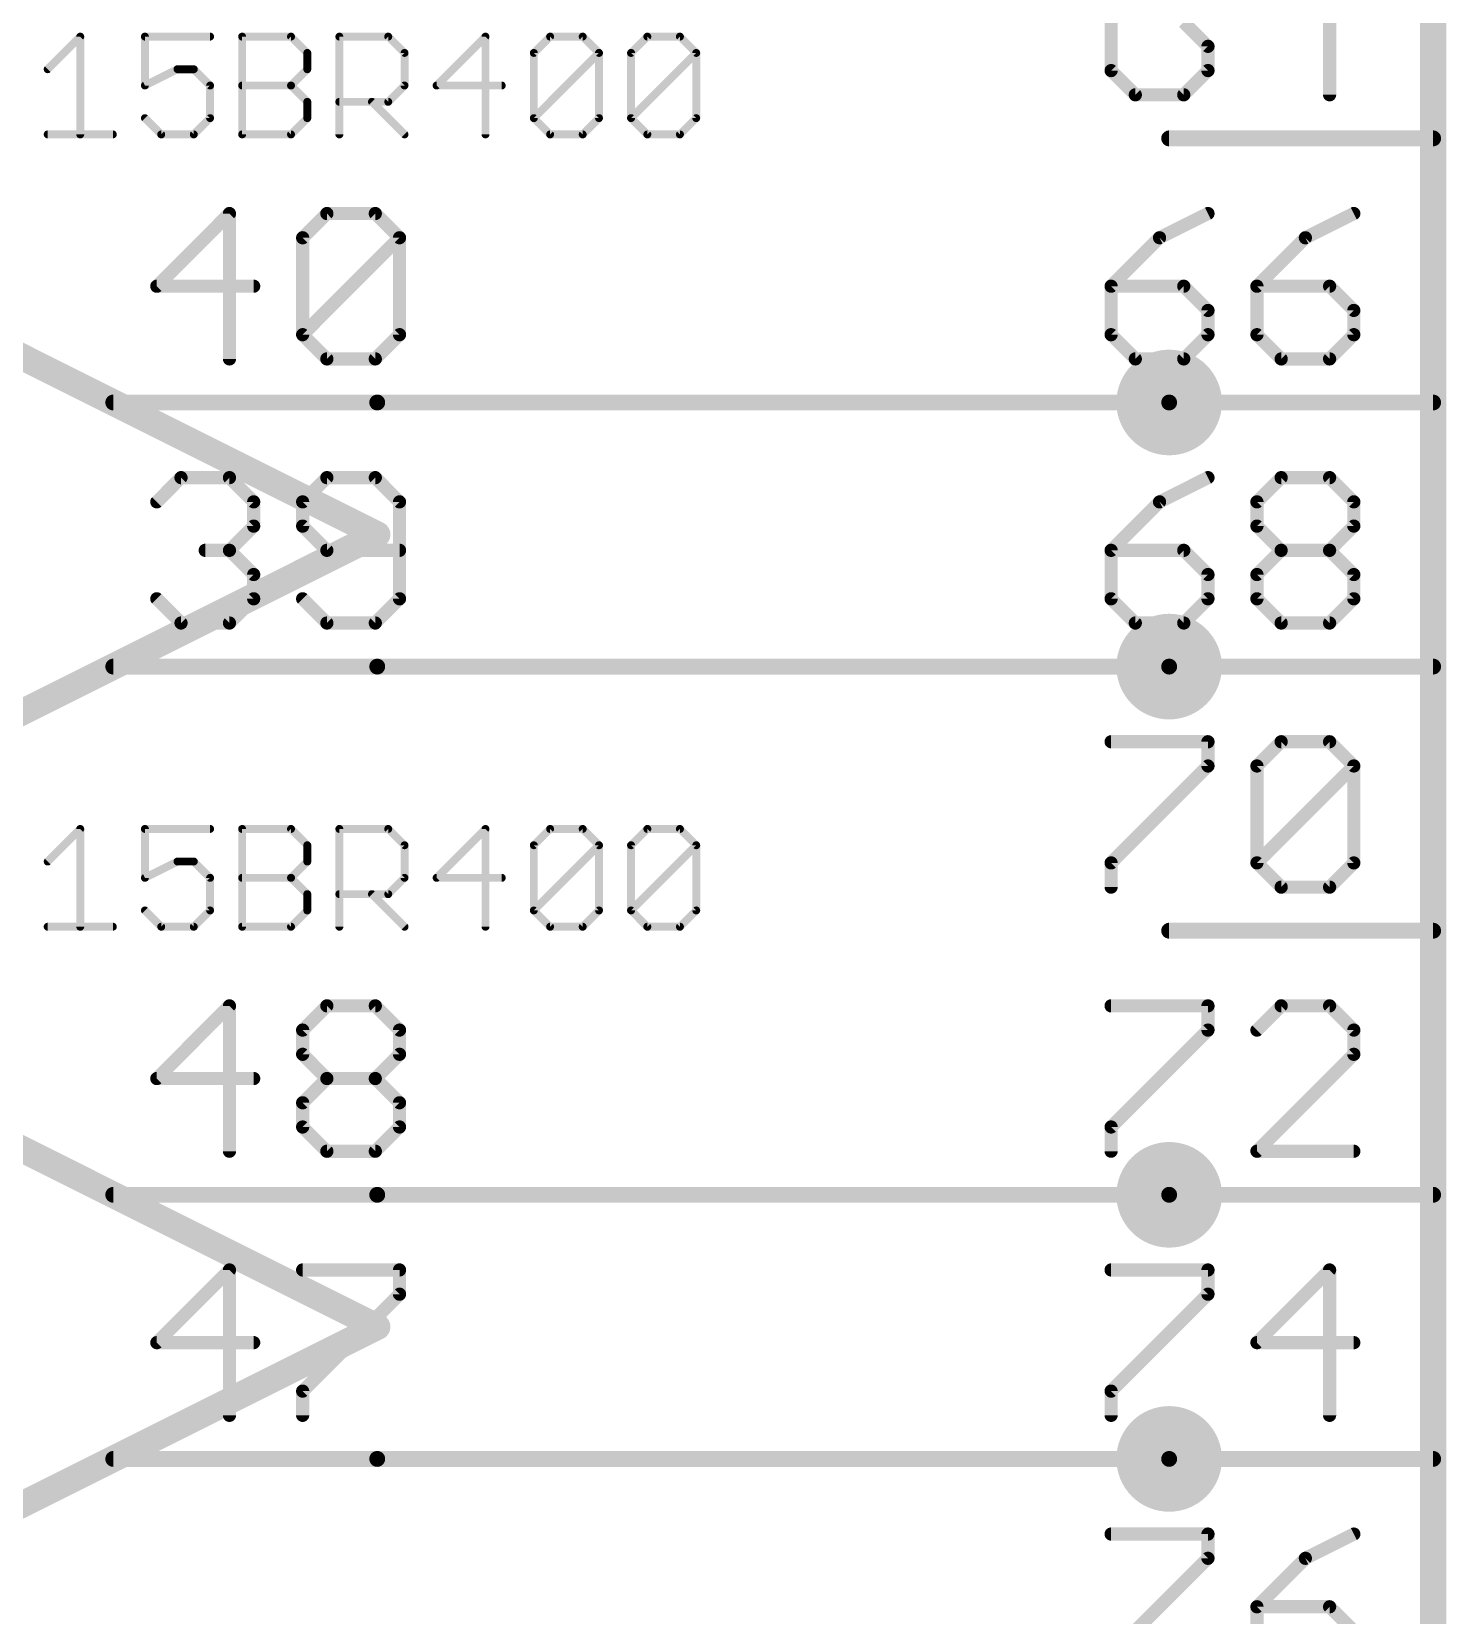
# Model space of a CAD drawing. Extents: x -72 to 265, y -97 to 216.
# Drawn here: x -38.89 to -25.27, y 56.92 to 72.15 of the extents above; entities that cross this region are included whole.
import ezdxf

# ---------------------------------------------------------------- set-up
doc = ezdxf.new("R2010")
doc.units = 0
for name, color, linetype in [('91', 94, 'CONTINUOUS'), ('94', 14, 'CONTINUOUS'), ('95', 251, 'CONTINUOUS'), ('96', 251, 'CONTINUOUS')]:
    doc.layers.add(name, color=color, linetype=linetype)

msp = doc.modelspace()

# ---------------------------------------------------------------- linework, layer by layer
at = {"layer": '91'}
for points, const_width in [([(-27.94, 68.326, 1), (-27.94, 68.834, 1), (-27.94, 68.326)], 0.508), ([(-35.56, 68.6181, 1), (-35.56, 68.5419)], 0.0762), ([(-27.94, 68.5419, 1), (-27.94, 68.6181)], 0.0762), ([(-27.94, 65.786, 1), (-27.94, 66.294, 1), (-27.94, 65.786)], 0.508), ([(-35.56, 66.0781, 1), (-35.56, 66.0019)], 0.0762), ([(-27.94, 66.0019, 1), (-27.94, 66.0781)], 0.0762), ([(-27.94, 60.706, 1), (-27.94, 61.214, 1), (-27.94, 60.706)], 0.508), ([(-35.56, 60.9981, 1), (-35.56, 60.9219)], 0.0762), ([(-27.94, 60.9219, 1), (-27.94, 60.9981)], 0.0762), ([(-27.94, 58.166, 1), (-27.94, 58.674, 1), (-27.94, 58.166)], 0.508), ([(-35.56, 58.4581, 1), (-35.56, 58.3819)], 0.0762), ([(-27.94, 58.3819, 1), (-27.94, 58.4581)], 0.0762)]:
    msp.add_lwpolyline(points, format="xyb", dxfattribs=dict(at, const_width=const_width))
at = {"layer": '91', "const_width": 0.1524}
for points in [[(-27.94, 68.58), (-35.56, 68.58)], [(-27.94, 66.04), (-35.56, 66.04)], [(-27.94, 60.96), (-35.56, 60.96)], [(-27.94, 58.42), (-35.56, 58.42)]]:
    msp.add_lwpolyline(points, dxfattribs=at)
at = {"layer": '94'}
for points, const_width in [([(-25.4, 101.6), (-25.4, 22.86)], 0.254), ([(-35.56, 67.31), (-43.18, 71.12)], 0.254), ([(-27.94, 71.12), (-25.4, 71.12)], 0.1524), ([(-35.56, 68.58), (-38.1, 68.58)], 0.1524), ([(-27.94, 68.58), (-25.4, 68.58)], 0.1524), ([(-43.18, 63.5), (-35.56, 67.31)], 0.254), ([(-35.56, 66.04), (-38.1, 66.04)], 0.1524), ([(-27.94, 66.04), (-25.4, 66.04)], 0.1524), ([(-35.56, 59.69), (-43.18, 63.5)], 0.254), ([(-27.94, 63.5), (-25.4, 63.5)], 0.1524), ([(-35.56, 60.96), (-38.1, 60.96)], 0.1524), ([(-27.94, 60.96), (-25.4, 60.96)], 0.1524), ([(-43.18, 55.88), (-35.56, 59.69)], 0.254), ([(-35.56, 58.42), (-38.1, 58.42)], 0.1524), ([(-27.94, 58.42), (-25.4, 58.42)], 0.1524)]:
    msp.add_lwpolyline(points, dxfattribs=dict(at, const_width=const_width))
for points, const_width in [([(-27.94, 71.1581, 1), (-27.94, 71.0819)], 0.0762), ([(-25.4, 71.0819, 1), (-25.4, 71.1581)], 0.0762), ([(-38.1, 68.6181, 1), (-38.1, 68.5419)], 0.0762), ([(-35.56, 68.5419, 1), (-35.56, 68.6181)], 0.0762), ([(-27.94, 68.6181, 1), (-27.94, 68.5419)], 0.0762), ([(-25.4, 68.5419, 1), (-25.4, 68.6181)], 0.0762), ([(-35.5316, 67.2532, 1), (-35.5884, 67.3668)], 0.127), ([(-35.5884, 67.2532, 1), (-35.5316, 67.3668)], 0.127), ([(-38.1, 66.0781, 1), (-38.1, 66.0019)], 0.0762), ([(-35.56, 66.0019, 1), (-35.56, 66.0781)], 0.0762), ([(-27.94, 66.0781, 1), (-27.94, 66.0019)], 0.0762), ([(-25.4, 66.0019, 1), (-25.4, 66.0781)], 0.0762), ([(-27.94, 63.5381, 1), (-27.94, 63.4619)], 0.0762), ([(-25.4, 63.4619, 1), (-25.4, 63.5381)], 0.0762), ([(-38.1, 60.9981, 1), (-38.1, 60.9219)], 0.0762), ([(-35.56, 60.9219, 1), (-35.56, 60.9981)], 0.0762), ([(-27.94, 60.9981, 1), (-27.94, 60.9219)], 0.0762), ([(-25.4, 60.9219, 1), (-25.4, 60.9981)], 0.0762), ([(-35.5316, 59.6332, 1), (-35.5884, 59.7468)], 0.127), ([(-35.5884, 59.6332, 1), (-35.5316, 59.7468)], 0.127), ([(-38.1, 58.4581, 1), (-38.1, 58.3819)], 0.0762), ([(-35.56, 58.3819, 1), (-35.56, 58.4581)], 0.0762), ([(-27.94, 58.4581, 1), (-27.94, 58.3819)], 0.0762), ([(-25.4, 58.3819, 1), (-25.4, 58.4581)], 0.0762)]:
    msp.add_lwpolyline(points, format="xyb", dxfattribs=dict(at, const_width=const_width))
at = {"layer": '95', "const_width": 0.127}
for points in [[(-26.3963, 71.5391), (-26.3963, 72.9373)], [(-28.4987, 72.2382), (-28.4987, 71.7721)], [(-27.5665, 72.0052), (-27.7996, 72.2382)], [(-27.5665, 71.7721), (-27.5665, 72.0052)], [(-28.4987, 71.7721), (-28.2656, 71.5391)], [(-27.7996, 71.5391), (-27.5665, 71.7721)], [(-28.2656, 71.5391), (-27.7996, 71.5391)], [(-36.9818, 70.3973), (-37.6809, 69.6982)], [(-36.9818, 68.9991), (-36.9818, 70.3973)], [(-36.2776, 70.1643), (-36.0446, 70.3973)], [(-36.0446, 70.3973), (-35.5785, 70.3973)], [(-35.5785, 70.3973), (-35.3455, 70.1643)], [(-27.5665, 70.3973), (-28.0326, 70.1643)], [(-26.1633, 70.3973), (-26.6293, 70.1643)], [(-36.2776, 69.2321), (-36.2776, 70.1643)], [(-36.2776, 69.2321), (-35.3455, 70.1643)], [(-35.3455, 70.1643), (-35.3455, 69.2321)], [(-28.0326, 70.1643), (-28.4987, 69.6982)], [(-26.6293, 70.1643), (-27.0954, 69.6982)], [(-37.6809, 69.6982), (-36.7488, 69.6982)], [(-28.4987, 69.6982), (-28.4987, 69.2321)], [(-27.7996, 69.6982), (-28.4987, 69.6982)], [(-27.5665, 69.4652), (-27.7996, 69.6982)], [(-27.0954, 69.6982), (-27.0954, 69.2321)], [(-26.3963, 69.6982), (-27.0954, 69.6982)], [(-26.1633, 69.4652), (-26.3963, 69.6982)], [(-27.5665, 69.2321), (-27.5665, 69.4652)], [(-26.1633, 69.2321), (-26.1633, 69.4652)], [(-36.0446, 68.9991), (-36.2776, 69.2321)], [(-35.3455, 69.2321), (-35.5785, 68.9991)], [(-28.4987, 69.2321), (-28.2656, 68.9991)], [(-27.7996, 68.9991), (-27.5665, 69.2321)], [(-27.0954, 69.2321), (-26.8623, 68.9991)], [(-26.3963, 68.9991), (-26.1633, 69.2321)], [(-35.5785, 68.9991), (-36.0446, 68.9991)], [(-28.2656, 68.9991), (-27.7996, 68.9991)], [(-26.8623, 68.9991), (-26.3963, 68.9991)], [(-37.6809, 67.6243), (-37.4479, 67.8573)], [(-37.4479, 67.8573), (-36.9818, 67.8573)], [(-36.9818, 67.8573), (-36.7488, 67.6243)], [(-36.0446, 67.8573), (-36.2776, 67.6243)], [(-35.5785, 67.8573), (-36.0446, 67.8573)], [(-35.3455, 67.6243), (-35.5785, 67.8573)], [(-27.5665, 67.8573), (-28.0326, 67.6243)], [(-27.0954, 67.6243), (-26.8623, 67.8573)], [(-26.8623, 67.8573), (-26.3963, 67.8573)], [(-26.3963, 67.8573), (-26.1633, 67.6243)], [(-36.7488, 67.6243), (-36.7488, 67.3912)], [(-36.2776, 67.6243), (-36.2776, 67.3912)], [(-35.3455, 66.6921), (-35.3455, 67.6243)], [(-28.0326, 67.6243), (-28.4987, 67.1582)], [(-27.0954, 67.3912), (-27.0954, 67.6243)], [(-26.1633, 67.6243), (-26.1633, 67.3912)], [(-36.7488, 67.3912), (-36.9818, 67.1582)], [(-36.2776, 67.3912), (-36.0446, 67.1582)], [(-26.8623, 67.1582), (-27.0954, 67.3912)], [(-26.1633, 67.3912), (-26.3963, 67.1582)], [(-36.9818, 67.1582), (-37.2148, 67.1582)], [(-36.9818, 67.1582), (-36.7488, 66.9252)], [(-36.0446, 67.1582), (-35.3455, 67.1582)], [(-28.4987, 67.1582), (-28.4987, 66.6921)], [(-27.7996, 67.1582), (-28.4987, 67.1582)], [(-27.5665, 66.9252), (-27.7996, 67.1582)], [(-27.0954, 66.9252), (-26.8623, 67.1582)], [(-26.8623, 67.1582), (-26.3963, 67.1582)], [(-26.3963, 67.1582), (-26.1633, 66.9252)], [(-36.7488, 66.9252), (-36.7488, 66.6921)], [(-27.5665, 66.6921), (-27.5665, 66.9252)], [(-27.0954, 66.6921), (-27.0954, 66.9252)], [(-26.1633, 66.9252), (-26.1633, 66.6921)], [(-37.4479, 66.4591), (-37.6809, 66.6921)], [(-36.7488, 66.6921), (-36.9818, 66.4591)], [(-36.2776, 66.6921), (-36.0446, 66.4591)], [(-35.5785, 66.4591), (-35.3455, 66.6921)], [(-28.4987, 66.6921), (-28.2656, 66.4591)], [(-27.7996, 66.4591), (-27.5665, 66.6921)], [(-26.8623, 66.4591), (-27.0954, 66.6921)], [(-26.1633, 66.6921), (-26.3963, 66.4591)], [(-36.9818, 66.4591), (-37.4479, 66.4591)], [(-36.0446, 66.4591), (-35.5785, 66.4591)], [(-28.2656, 66.4591), (-27.7996, 66.4591)], [(-26.3963, 66.4591), (-26.8623, 66.4591)], [(-28.4987, 65.3173), (-27.5665, 65.3173)], [(-27.5665, 65.3173), (-27.5665, 65.0843)], [(-27.0954, 65.0843), (-26.8623, 65.3173)], [(-26.8623, 65.3173), (-26.3963, 65.3173)], [(-26.3963, 65.3173), (-26.1633, 65.0843)], [(-27.5665, 65.0843), (-28.4987, 64.1521)], [(-27.0954, 64.1521), (-27.0954, 65.0843)], [(-27.0954, 64.1521), (-26.1633, 65.0843)], [(-26.1633, 65.0843), (-26.1633, 64.1521)], [(-28.4987, 64.1521), (-28.4987, 63.9191)], [(-26.8623, 63.9191), (-27.0954, 64.1521)], [(-26.1633, 64.1521), (-26.3963, 63.9191)], [(-26.3963, 63.9191), (-26.8623, 63.9191)], [(-36.9818, 62.7773), (-37.6809, 62.0782)], [(-36.9818, 61.3791), (-36.9818, 62.7773)], [(-36.2776, 62.5443), (-36.0446, 62.7773)], [(-36.0446, 62.7773), (-35.5785, 62.7773)], [(-35.5785, 62.7773), (-35.3455, 62.5443)], [(-28.4987, 62.7773), (-27.5665, 62.7773)], [(-27.5665, 62.7773), (-27.5665, 62.5443)], [(-26.8623, 62.7773), (-27.0954, 62.5443)], [(-26.3963, 62.7773), (-26.8623, 62.7773)], [(-26.1633, 62.5443), (-26.3963, 62.7773)], [(-36.2776, 62.3112), (-36.2776, 62.5443)], [(-35.3455, 62.5443), (-35.3455, 62.3112)], [(-27.5665, 62.5443), (-28.4987, 61.6121)], [(-26.1633, 62.3112), (-26.1633, 62.5443)], [(-36.0446, 62.0782), (-36.2776, 62.3112)], [(-35.3455, 62.3112), (-35.5785, 62.0782)], [(-27.0954, 61.3791), (-26.1633, 62.3112)], [(-37.6809, 62.0782), (-36.7488, 62.0782)], [(-36.2776, 61.8452), (-36.0446, 62.0782)], [(-36.0446, 62.0782), (-35.5785, 62.0782)], [(-35.5785, 62.0782), (-35.3455, 61.8452)], [(-36.2776, 61.6121), (-36.2776, 61.8452)], [(-35.3455, 61.8452), (-35.3455, 61.6121)], [(-36.0446, 61.3791), (-36.2776, 61.6121)], [(-35.3455, 61.6121), (-35.5785, 61.3791)], [(-28.4987, 61.6121), (-28.4987, 61.3791)], [(-35.5785, 61.3791), (-36.0446, 61.3791)], [(-26.1633, 61.3791), (-27.0954, 61.3791)], [(-36.9818, 60.2373), (-37.6809, 59.5382)], [(-36.9818, 58.8391), (-36.9818, 60.2373)], [(-36.2776, 60.2373), (-35.3455, 60.2373)], [(-35.3455, 60.2373), (-35.3455, 60.0043)], [(-28.4987, 60.2373), (-27.5665, 60.2373)], [(-27.5665, 60.2373), (-27.5665, 60.0043)], [(-26.3963, 60.2373), (-27.0954, 59.5382)], [(-26.3963, 58.8391), (-26.3963, 60.2373)], [(-35.3455, 60.0043), (-36.2776, 59.0721)], [(-27.5665, 60.0043), (-28.4987, 59.0721)], [(-37.6809, 59.5382), (-36.7488, 59.5382)], [(-27.0954, 59.5382), (-26.1633, 59.5382)], [(-36.2776, 59.0721), (-36.2776, 58.8391)], [(-28.4987, 59.0721), (-28.4987, 58.8391)], [(-28.4987, 57.6973), (-27.5665, 57.6973)], [(-27.5665, 57.6973), (-27.5665, 57.4643)], [(-26.1633, 57.6973), (-26.6293, 57.4643)], [(-27.5665, 57.4643), (-28.4987, 56.5321)], [(-26.6293, 57.4643), (-27.0954, 56.9982)], [(-27.0954, 56.9982), (-27.0954, 56.5321)], [(-26.3963, 56.9982), (-27.0954, 56.9982)], [(-26.1633, 56.7652), (-26.3963, 56.9982)]]:
    msp.add_lwpolyline(points, dxfattribs=at)
at = {"layer": '95', "const_width": 0.0635}
for points in [[(-27.5348, 72.0052, 1), (-27.5983, 72.0052)], [(-27.589, 71.9827, 1), (-27.5441, 72.0276)], [(-28.4762, 71.7946, 1), (-28.5211, 71.7497)], [(-28.5304, 71.7721, 1), (-28.4669, 71.7721)], [(-27.5983, 71.7721, 1), (-27.5348, 71.7721)], [(-27.5441, 71.7497, 1), (-27.589, 71.7946)], [(-28.2656, 71.5709, 1), (-28.2656, 71.5074)], [(-28.2881, 71.5166, 1), (-28.2432, 71.5616)], [(-27.822, 71.5616, 1), (-27.7771, 71.5166)], [(-27.7996, 71.5074, 1), (-27.7996, 71.5709)], [(-26.428, 71.5391, 1), (-26.3645, 71.5391)], [(-36.9501, 70.3973, 1), (-37.0136, 70.3973)], [(-36.9594, 70.3748, 1), (-37.0043, 70.4197)], [(-36.0446, 70.429, 1), (-36.0446, 70.3655)], [(-36.0221, 70.3748, 1), (-36.067, 70.4197)], [(-35.5561, 70.4197, 1), (-35.601, 70.3748)], [(-35.5785, 70.3655, 1), (-35.5785, 70.429)], [(-27.5523, 70.3689, 1), (-27.5807, 70.4257)], [(-26.1491, 70.3689, 1), (-26.1774, 70.4257)], [(-36.2459, 70.1643, 1), (-36.3094, 70.1643)], [(-36.3001, 70.1867, 1), (-36.2552, 70.1418)], [(-35.3137, 70.1643, 1), (-35.3772, 70.1643)], [(-35.323, 70.1418, 1), (-35.3679, 70.1867)], [(-35.3679, 70.1418, 1), (-35.323, 70.1867)], [(-28.0468, 70.1927, 1), (-28.0184, 70.1359)], [(-28.0101, 70.1418, 1), (-28.055, 70.1867)], [(-26.6435, 70.1927, 1), (-26.6151, 70.1359)], [(-26.6069, 70.1418, 1), (-26.6518, 70.1867)], [(-37.6809, 69.7299, 1), (-37.6809, 69.6664)], [(-36.7488, 69.6664, 1), (-36.7488, 69.7299)], [(-28.4987, 69.7299, 1), (-28.4987, 69.6664)], [(-28.4669, 69.6982, 1), (-28.5304, 69.6982)], [(-27.7771, 69.7206, 1), (-27.822, 69.6757)], [(-27.7996, 69.6664, 1), (-27.7996, 69.7299)], [(-27.0954, 69.7299, 1), (-27.0954, 69.6664)], [(-27.0636, 69.6982, 1), (-27.1271, 69.6982)], [(-26.3738, 69.7206, 1), (-26.4187, 69.6757)], [(-26.3963, 69.6664, 1), (-26.3963, 69.7299)], [(-37.7034, 69.7206, 1), (-37.6584, 69.6757)], [(-28.5211, 69.7206, 1), (-28.4762, 69.6757)], [(-27.1178, 69.7206, 1), (-27.0729, 69.6757)], [(-27.5348, 69.4652, 1), (-27.5983, 69.4652)], [(-27.589, 69.4427, 1), (-27.5441, 69.4876)], [(-26.1315, 69.4652, 1), (-26.195, 69.4652)], [(-26.1857, 69.4427, 1), (-26.1408, 69.4876)], [(-36.2552, 69.2546, 1), (-36.3001, 69.2097)], [(-36.3001, 69.2546, 1), (-36.2552, 69.2097)], [(-36.3094, 69.2321, 1), (-36.2459, 69.2321)], [(-35.3772, 69.2321, 1), (-35.3137, 69.2321)], [(-35.323, 69.2097, 1), (-35.3679, 69.2546)], [(-28.4762, 69.2546, 1), (-28.5211, 69.2097)], [(-28.5304, 69.2321, 1), (-28.4669, 69.2321)], [(-27.5983, 69.2321, 1), (-27.5348, 69.2321)], [(-27.5441, 69.2097, 1), (-27.589, 69.2546)], [(-27.0729, 69.2546, 1), (-27.1178, 69.2097)], [(-27.1271, 69.2321, 1), (-27.0636, 69.2321)], [(-26.195, 69.2321, 1), (-26.1315, 69.2321)], [(-26.1408, 69.2097, 1), (-26.1857, 69.2546)], [(-37.0136, 68.9991, 1), (-36.9501, 68.9991)], [(-36.0446, 69.0309, 1), (-36.0446, 68.9673)], [(-36.067, 68.9766, 1), (-36.0221, 69.0216)], [(-35.601, 69.0216, 1), (-35.5561, 68.9766)], [(-35.5785, 68.9673, 1), (-35.5785, 69.0309)], [(-28.2656, 69.0309, 1), (-28.2656, 68.9673)], [(-28.2881, 68.9766, 1), (-28.2432, 69.0216)], [(-27.822, 69.0216, 1), (-27.7771, 68.9766)], [(-27.7996, 68.9673, 1), (-27.7996, 69.0309)], [(-26.8623, 69.0309, 1), (-26.8623, 68.9673)], [(-26.8848, 68.9766, 1), (-26.8399, 69.0216)], [(-26.4187, 69.0216, 1), (-26.3738, 68.9766)], [(-26.3963, 68.9673, 1), (-26.3963, 69.0309)], [(-37.4479, 67.889, 1), (-37.4479, 67.8255)], [(-37.4254, 67.8348, 1), (-37.4703, 67.8797)], [(-36.9594, 67.8797, 1), (-37.0043, 67.8348)], [(-36.9818, 67.8255, 1), (-36.9818, 67.889)], [(-36.0446, 67.889, 1), (-36.0446, 67.8255)], [(-36.0221, 67.8348, 1), (-36.067, 67.8797)], [(-35.5561, 67.8797, 1), (-35.601, 67.8348)], [(-35.5785, 67.8255, 1), (-35.5785, 67.889)], [(-27.5523, 67.8289, 1), (-27.5807, 67.8857)], [(-26.8623, 67.889, 1), (-26.8623, 67.8255)], [(-26.8399, 67.8348, 1), (-26.8848, 67.8797)], [(-26.3738, 67.8797, 1), (-26.4187, 67.8348)], [(-26.3963, 67.8255, 1), (-26.3963, 67.889)], [(-37.7034, 67.6467, 1), (-37.6584, 67.6018)], [(-36.717, 67.6243, 1), (-36.7805, 67.6243)], [(-36.7712, 67.6018, 1), (-36.7263, 67.6467)], [(-36.2459, 67.6243, 1), (-36.3094, 67.6243)], [(-36.3001, 67.6467, 1), (-36.2552, 67.6018)], [(-35.3137, 67.6243, 1), (-35.3772, 67.6243)], [(-35.3679, 67.6018, 1), (-35.323, 67.6467)], [(-28.0468, 67.6527, 1), (-28.0184, 67.5959)], [(-28.0101, 67.6018, 1), (-28.055, 67.6467)], [(-27.0636, 67.6243, 1), (-27.1271, 67.6243)], [(-27.1178, 67.6467, 1), (-27.0729, 67.6018)], [(-26.1315, 67.6243, 1), (-26.195, 67.6243)], [(-26.1857, 67.6018, 1), (-26.1408, 67.6467)], [(-36.7805, 67.3912, 1), (-36.717, 67.3912)], [(-36.7263, 67.3688, 1), (-36.7712, 67.4137)], [(-36.2552, 67.4137, 1), (-36.3001, 67.3688)], [(-36.3094, 67.3912, 1), (-36.2459, 67.3912)], [(-27.0729, 67.4137, 1), (-27.1178, 67.3688)], [(-27.1271, 67.3912, 1), (-27.0636, 67.3912)], [(-26.195, 67.3912, 1), (-26.1315, 67.3912)], [(-26.1408, 67.3688, 1), (-26.1857, 67.4137)], [(-37.2148, 67.1899, 1), (-37.2148, 67.1264)], [(-36.9594, 67.1806, 1), (-37.0043, 67.1357)], [(-37.0043, 67.1806, 1), (-36.9594, 67.1357)], [(-36.9818, 67.1264, 1), (-36.9818, 67.1899)], [(-36.0446, 67.1899, 1), (-36.0446, 67.1264)], [(-36.067, 67.1357, 1), (-36.0221, 67.1806)], [(-35.3455, 67.1264, 1), (-35.3455, 67.1899)], [(-28.4987, 67.1899, 1), (-28.4987, 67.1264)], [(-28.4669, 67.1582, 1), (-28.5304, 67.1582)], [(-28.5211, 67.1806, 1), (-28.4762, 67.1357)], [(-27.7771, 67.1806, 1), (-27.822, 67.1357)], [(-27.7996, 67.1264, 1), (-27.7996, 67.1899)], [(-26.8623, 67.1899, 1), (-26.8623, 67.1264)], [(-26.8399, 67.1357, 1), (-26.8848, 67.1806)], [(-26.8848, 67.1357, 1), (-26.8399, 67.1806)], [(-26.3738, 67.1806, 1), (-26.4187, 67.1357)], [(-26.4187, 67.1806, 1), (-26.3738, 67.1357)], [(-26.3963, 67.1264, 1), (-26.3963, 67.1899)], [(-36.717, 66.9252, 1), (-36.7805, 66.9252)], [(-36.7712, 66.9027, 1), (-36.7263, 66.9476)], [(-27.5348, 66.9252, 1), (-27.5983, 66.9252)], [(-27.589, 66.9027, 1), (-27.5441, 66.9476)], [(-27.0636, 66.9252, 1), (-27.1271, 66.9252)], [(-27.1178, 66.9476, 1), (-27.0729, 66.9027)], [(-26.1315, 66.9252, 1), (-26.195, 66.9252)], [(-26.1857, 66.9027, 1), (-26.1408, 66.9476)], [(-37.6584, 66.7146, 1), (-37.7034, 66.6697)], [(-36.7805, 66.6921, 1), (-36.717, 66.6921)], [(-36.7263, 66.6697, 1), (-36.7712, 66.7146)], [(-36.2552, 66.7146, 1), (-36.3001, 66.6697)], [(-35.3772, 66.6921, 1), (-35.3137, 66.6921)], [(-35.323, 66.6697, 1), (-35.3679, 66.7146)], [(-28.4762, 66.7146, 1), (-28.5211, 66.6697)], [(-28.5304, 66.6921, 1), (-28.4669, 66.6921)], [(-27.5983, 66.6921, 1), (-27.5348, 66.6921)], [(-27.5441, 66.6697, 1), (-27.589, 66.7146)], [(-27.0729, 66.7146, 1), (-27.1178, 66.6697)], [(-27.1271, 66.6921, 1), (-27.0636, 66.6921)], [(-26.195, 66.6921, 1), (-26.1315, 66.6921)], [(-26.1408, 66.6697, 1), (-26.1857, 66.7146)], [(-37.4479, 66.4909, 1), (-37.4479, 66.4274)], [(-37.4703, 66.4366, 1), (-37.4254, 66.4816)], [(-37.0043, 66.4816, 1), (-36.9594, 66.4366)], [(-36.9818, 66.4274, 1), (-36.9818, 66.4909)], [(-36.0446, 66.4909, 1), (-36.0446, 66.4274)], [(-36.067, 66.4366, 1), (-36.0221, 66.4816)], [(-35.601, 66.4816, 1), (-35.5561, 66.4366)], [(-35.5785, 66.4274, 1), (-35.5785, 66.4909)], [(-28.2656, 66.4909, 1), (-28.2656, 66.4274)], [(-28.2881, 66.4366, 1), (-28.2432, 66.4816)], [(-27.822, 66.4816, 1), (-27.7771, 66.4366)], [(-27.7996, 66.4274, 1), (-27.7996, 66.4909)], [(-26.8623, 66.4909, 1), (-26.8623, 66.4274)], [(-26.8848, 66.4366, 1), (-26.8399, 66.4816)], [(-26.4187, 66.4816, 1), (-26.3738, 66.4366)], [(-26.3963, 66.4274, 1), (-26.3963, 66.4909)], [(-28.4987, 65.349, 1), (-28.4987, 65.2855)], [(-27.5348, 65.3173, 1), (-27.5983, 65.3173)], [(-27.5665, 65.2855, 1), (-27.5665, 65.349)], [(-26.8623, 65.349, 1), (-26.8623, 65.2855)], [(-26.8399, 65.2948, 1), (-26.8848, 65.3397)], [(-26.3738, 65.3397, 1), (-26.4187, 65.2948)], [(-26.3963, 65.2855, 1), (-26.3963, 65.349)], [(-27.5983, 65.0843, 1), (-27.5348, 65.0843)], [(-27.5441, 65.0618, 1), (-27.589, 65.1067)], [(-27.0636, 65.0843, 1), (-27.1271, 65.0843)], [(-27.1178, 65.1067, 1), (-27.0729, 65.0618)], [(-26.1315, 65.0843, 1), (-26.195, 65.0843)], [(-26.1857, 65.0618, 1), (-26.1408, 65.1067)], [(-26.1408, 65.0618, 1), (-26.1857, 65.1067)], [(-28.4669, 64.1521, 1), (-28.5304, 64.1521)], [(-28.5211, 64.1746, 1), (-28.4762, 64.1297)], [(-27.0729, 64.1746, 1), (-27.1178, 64.1297)], [(-27.1178, 64.1746, 1), (-27.0729, 64.1297)], [(-27.1271, 64.1521, 1), (-27.0636, 64.1521)], [(-26.195, 64.1521, 1), (-26.1315, 64.1521)], [(-26.1408, 64.1297, 1), (-26.1857, 64.1746)], [(-26.8623, 63.9509, 1), (-26.8623, 63.8873)], [(-26.8848, 63.8966, 1), (-26.8399, 63.9416)], [(-26.4187, 63.9416, 1), (-26.3738, 63.8966)], [(-26.3963, 63.8873, 1), (-26.3963, 63.9509)], [(-28.5304, 63.9191, 1), (-28.4669, 63.9191)], [(-36.9501, 62.7773, 1), (-37.0136, 62.7773)], [(-36.9594, 62.7548, 1), (-37.0043, 62.7997)], [(-36.0446, 62.809, 1), (-36.0446, 62.7455)], [(-36.0221, 62.7548, 1), (-36.067, 62.7997)], [(-35.5561, 62.7997, 1), (-35.601, 62.7548)], [(-35.5785, 62.7455, 1), (-35.5785, 62.809)], [(-28.4987, 62.809, 1), (-28.4987, 62.7455)], [(-27.5348, 62.7773, 1), (-27.5983, 62.7773)], [(-27.5665, 62.7455, 1), (-27.5665, 62.809)], [(-26.8623, 62.809, 1), (-26.8623, 62.7455)], [(-26.8399, 62.7548, 1), (-26.8848, 62.7997)], [(-26.3738, 62.7997, 1), (-26.4187, 62.7548)], [(-26.3963, 62.7455, 1), (-26.3963, 62.809)], [(-36.2459, 62.5443, 1), (-36.3094, 62.5443)], [(-36.3001, 62.5667, 1), (-36.2552, 62.5218)], [(-35.3137, 62.5443, 1), (-35.3772, 62.5443)], [(-35.3679, 62.5218, 1), (-35.323, 62.5667)], [(-27.5441, 62.5218, 1), (-27.589, 62.5667)], [(-27.1178, 62.5667, 1), (-27.0729, 62.5218)], [(-26.1315, 62.5443, 1), (-26.195, 62.5443)], [(-26.1857, 62.5218, 1), (-26.1408, 62.5667)], [(-27.5983, 62.5443, 1), (-27.5348, 62.5443)], [(-36.2552, 62.3337, 1), (-36.3001, 62.2888)], [(-36.3094, 62.3112, 1), (-36.2459, 62.3112)], [(-35.3772, 62.3112, 1), (-35.3137, 62.3112)], [(-35.323, 62.2888, 1), (-35.3679, 62.3337)], [(-26.195, 62.3112, 1), (-26.1315, 62.3112)], [(-26.1408, 62.2888, 1), (-26.1857, 62.3337)], [(-37.6809, 62.1099, 1), (-37.6809, 62.0464)], [(-36.7488, 62.0464, 1), (-36.7488, 62.1099)], [(-36.0446, 62.1099, 1), (-36.0446, 62.0464)], [(-36.0221, 62.0557, 1), (-36.067, 62.1006)], [(-35.5561, 62.1006, 1), (-35.601, 62.0557)], [(-35.5785, 62.0464, 1), (-35.5785, 62.1099)], [(-37.7034, 62.1006, 1), (-37.6584, 62.0557)], [(-36.067, 62.0557, 1), (-36.0221, 62.1006)], [(-35.601, 62.1006, 1), (-35.5561, 62.0557)], [(-36.2459, 61.8452, 1), (-36.3094, 61.8452)], [(-36.3001, 61.8676, 1), (-36.2552, 61.8227)], [(-35.3137, 61.8452, 1), (-35.3772, 61.8452)], [(-35.3679, 61.8227, 1), (-35.323, 61.8676)], [(-36.2552, 61.6346, 1), (-36.3001, 61.5897)], [(-36.3094, 61.6121, 1), (-36.2459, 61.6121)], [(-35.3772, 61.6121, 1), (-35.3137, 61.6121)], [(-35.323, 61.5897, 1), (-35.3679, 61.6346)], [(-28.4669, 61.6121, 1), (-28.5304, 61.6121)], [(-28.5211, 61.6346, 1), (-28.4762, 61.5897)], [(-37.0136, 61.3791, 1), (-36.9501, 61.3791)], [(-36.0446, 61.4109, 1), (-36.0446, 61.3473)], [(-36.067, 61.3566, 1), (-36.0221, 61.4016)], [(-35.601, 61.4016, 1), (-35.5561, 61.3566)], [(-35.5785, 61.3473, 1), (-35.5785, 61.4109)], [(-28.5304, 61.3791, 1), (-28.4669, 61.3791)], [(-27.0954, 61.4109, 1), (-27.0954, 61.3473)], [(-27.1178, 61.4016, 1), (-27.0729, 61.3566)], [(-26.1633, 61.3473, 1), (-26.1633, 61.4109)], [(-36.9501, 60.2373, 1), (-37.0136, 60.2373)], [(-36.9594, 60.2148, 1), (-37.0043, 60.2597)], [(-36.2776, 60.269, 1), (-36.2776, 60.2055)], [(-35.3137, 60.2373, 1), (-35.3772, 60.2373)], [(-35.3455, 60.2055, 1), (-35.3455, 60.269)], [(-28.4987, 60.269, 1), (-28.4987, 60.2055)], [(-27.5348, 60.2373, 1), (-27.5983, 60.2373)], [(-27.5665, 60.2055, 1), (-27.5665, 60.269)], [(-26.3645, 60.2373, 1), (-26.428, 60.2373)], [(-26.3738, 60.2148, 1), (-26.4187, 60.2597)], [(-35.3772, 60.0043, 1), (-35.3137, 60.0043)], [(-35.323, 59.9818, 1), (-35.3679, 60.0267)], [(-27.5983, 60.0043, 1), (-27.5348, 60.0043)], [(-27.5441, 59.9818, 1), (-27.589, 60.0267)], [(-37.6809, 59.5699, 1), (-37.6809, 59.5064)], [(-37.7034, 59.5606, 1), (-37.6584, 59.5157)], [(-36.7488, 59.5064, 1), (-36.7488, 59.5699)], [(-27.0954, 59.5699, 1), (-27.0954, 59.5064)], [(-27.1178, 59.5606, 1), (-27.0729, 59.5157)], [(-26.1633, 59.5064, 1), (-26.1633, 59.5699)], [(-36.2459, 59.0721, 1), (-36.3094, 59.0721)], [(-36.3001, 59.0946, 1), (-36.2552, 59.0497)], [(-28.4669, 59.0721, 1), (-28.5304, 59.0721)], [(-28.5211, 59.0946, 1), (-28.4762, 59.0497)], [(-37.0136, 58.8391, 1), (-36.9501, 58.8391)], [(-36.3094, 58.8391, 1), (-36.2459, 58.8391)], [(-28.5304, 58.8391, 1), (-28.4669, 58.8391)], [(-26.428, 58.8391, 1), (-26.3645, 58.8391)], [(-28.4987, 57.729, 1), (-28.4987, 57.6655)], [(-27.5348, 57.6973, 1), (-27.5983, 57.6973)], [(-27.5665, 57.6655, 1), (-27.5665, 57.729)], [(-26.1491, 57.6689, 1), (-26.1774, 57.7257)], [(-27.5983, 57.4643, 1), (-27.5348, 57.4643)], [(-27.5441, 57.4418, 1), (-27.589, 57.4867)], [(-26.6435, 57.4927, 1), (-26.6151, 57.4359)], [(-26.6069, 57.4418, 1), (-26.6518, 57.4867)], [(-27.0954, 57.0299, 1), (-27.0954, 56.9664)], [(-27.0636, 56.9982, 1), (-27.1271, 56.9982)], [(-27.1178, 57.0206, 1), (-27.0729, 56.9757)], [(-26.3738, 57.0206, 1), (-26.4187, 56.9757)], [(-26.3963, 56.9664, 1), (-26.3963, 57.0299)]]:
    msp.add_lwpolyline(points, format="xyb", dxfattribs=at)
at = {"layer": '96', "const_width": 0.0762}
for points in [[(-38.7309, 71.7852), (-38.4173, 72.0987)], [(-38.4173, 72.0987), (-38.4173, 71.1581)], [(-37.1683, 72.0987), (-37.7953, 72.0987)], [(-37.7953, 72.0987), (-37.7953, 71.6284)], [(-36.8598, 71.1581), (-36.8598, 72.0987)], [(-36.8598, 72.0987), (-36.3895, 72.0987)], [(-36.3895, 72.0987), (-36.2328, 71.9419)], [(-35.9243, 71.1581), (-35.9243, 72.0987)], [(-35.9243, 72.0987), (-35.454, 72.0987)], [(-35.454, 72.0987), (-35.2972, 71.9419)], [(-34.5185, 72.0987), (-34.9888, 71.6284)], [(-34.5185, 71.1581), (-34.5185, 72.0987)], [(-34.0533, 71.9419), (-33.8965, 72.0987)], [(-33.8965, 72.0987), (-33.583, 72.0987)], [(-33.583, 72.0987), (-33.4262, 71.9419)], [(-33.1178, 71.9419), (-32.961, 72.0987)], [(-32.961, 72.0987), (-32.6474, 72.0987)], [(-32.6474, 72.0987), (-32.4907, 71.9419)], [(-36.2328, 71.9419), (-36.2328, 71.7852)], [(-35.2972, 71.9419), (-35.2972, 71.6284)], [(-34.0533, 71.3149), (-34.0533, 71.9419)], [(-34.0533, 71.3149), (-33.4262, 71.9419)], [(-33.4262, 71.9419), (-33.4262, 71.3149)], [(-33.1178, 71.3149), (-33.1178, 71.9419)], [(-33.1178, 71.3149), (-32.4907, 71.9419)], [(-32.4907, 71.9419), (-32.4907, 71.3149)], [(-37.7953, 71.6284), (-37.4818, 71.7852)], [(-37.4818, 71.7852), (-37.325, 71.7852)], [(-37.325, 71.7852), (-37.1683, 71.6284)], [(-36.2328, 71.7852), (-36.3895, 71.6284)], [(-37.1683, 71.6284), (-37.1683, 71.3149)], [(-36.8598, 71.6284), (-36.3895, 71.6284)], [(-36.3895, 71.6284), (-36.2328, 71.4716)], [(-35.2972, 71.6284), (-35.454, 71.4716)], [(-34.9888, 71.6284), (-34.3617, 71.6284)], [(-36.2328, 71.4716), (-36.2328, 71.3149)], [(-35.454, 71.4716), (-35.9243, 71.4716)], [(-35.6108, 71.4716), (-35.2972, 71.1581)], [(-37.6386, 71.1581), (-37.7953, 71.3149)], [(-37.1683, 71.3149), (-37.325, 71.1581)], [(-36.2328, 71.3149), (-36.3895, 71.1581)], [(-33.8965, 71.1581), (-34.0533, 71.3149)], [(-33.4262, 71.3149), (-33.583, 71.1581)], [(-32.961, 71.1581), (-33.1178, 71.3149)], [(-32.4907, 71.3149), (-32.6474, 71.1581)], [(-38.7309, 71.1581), (-38.1038, 71.1581)], [(-37.325, 71.1581), (-37.6386, 71.1581)], [(-36.3895, 71.1581), (-36.8598, 71.1581)], [(-33.583, 71.1581), (-33.8965, 71.1581)], [(-32.6474, 71.1581), (-32.961, 71.1581)], [(-38.7309, 64.1652), (-38.4173, 64.4787)], [(-38.4173, 64.4787), (-38.4173, 63.5381)], [(-37.1683, 64.4787), (-37.7953, 64.4787)], [(-37.7953, 64.4787), (-37.7953, 64.0084)], [(-36.8598, 63.5381), (-36.8598, 64.4787)], [(-36.8598, 64.4787), (-36.3895, 64.4787)], [(-36.3895, 64.4787), (-36.2328, 64.3219)], [(-35.9243, 63.5381), (-35.9243, 64.4787)], [(-35.9243, 64.4787), (-35.454, 64.4787)], [(-35.454, 64.4787), (-35.2972, 64.3219)], [(-34.5185, 64.4787), (-34.9888, 64.0084)], [(-34.5185, 63.5381), (-34.5185, 64.4787)], [(-34.0533, 64.3219), (-33.8965, 64.4787)], [(-33.8965, 64.4787), (-33.583, 64.4787)], [(-33.583, 64.4787), (-33.4262, 64.3219)], [(-33.1178, 64.3219), (-32.961, 64.4787)], [(-32.961, 64.4787), (-32.6474, 64.4787)], [(-32.6474, 64.4787), (-32.4907, 64.3219)], [(-36.2328, 64.3219), (-36.2328, 64.1652)], [(-35.2972, 64.3219), (-35.2972, 64.0084)], [(-34.0533, 63.6949), (-34.0533, 64.3219)], [(-34.0533, 63.6949), (-33.4262, 64.3219)], [(-33.4262, 64.3219), (-33.4262, 63.6949)], [(-33.1178, 63.6949), (-33.1178, 64.3219)], [(-33.1178, 63.6949), (-32.4907, 64.3219)], [(-32.4907, 64.3219), (-32.4907, 63.6949)], [(-37.7953, 64.0084), (-37.4818, 64.1652)], [(-37.4818, 64.1652), (-37.325, 64.1652)], [(-37.325, 64.1652), (-37.1683, 64.0084)], [(-36.2328, 64.1652), (-36.3895, 64.0084)], [(-37.1683, 64.0084), (-37.1683, 63.6949)], [(-36.8598, 64.0084), (-36.3895, 64.0084)], [(-36.3895, 64.0084), (-36.2328, 63.8516)], [(-35.2972, 64.0084), (-35.454, 63.8516)], [(-34.9888, 64.0084), (-34.3617, 64.0084)], [(-36.2328, 63.8516), (-36.2328, 63.6949)], [(-35.454, 63.8516), (-35.9243, 63.8516)], [(-35.6108, 63.8516), (-35.2972, 63.5381)], [(-37.6386, 63.5381), (-37.7953, 63.6949)], [(-37.1683, 63.6949), (-37.325, 63.5381)], [(-36.2328, 63.6949), (-36.3895, 63.5381)], [(-33.8965, 63.5381), (-34.0533, 63.6949)], [(-33.4262, 63.6949), (-33.583, 63.5381)], [(-32.961, 63.5381), (-33.1178, 63.6949)], [(-32.4907, 63.6949), (-32.6474, 63.5381)], [(-38.7309, 63.5381), (-38.1038, 63.5381)], [(-37.325, 63.5381), (-37.6386, 63.5381)], [(-36.3895, 63.5381), (-36.8598, 63.5381)], [(-33.583, 63.5381), (-33.8965, 63.5381)], [(-32.6474, 63.5381), (-32.961, 63.5381)]]:
    msp.add_lwpolyline(points, dxfattribs=at)
at = {"layer": '96', "const_width": 0.0381}
for points in [[(-38.3983, 72.0987, 1), (-38.4364, 72.0987)], [(-38.4039, 72.0852, 1), (-38.4308, 72.1122)], [(-37.7953, 72.1178, 1), (-37.7953, 72.0797)], [(-37.7763, 72.0987, 1), (-37.8144, 72.0987)], [(-37.1683, 72.0797, 1), (-37.1683, 72.1178)], [(-36.8408, 72.0987, 1), (-36.8789, 72.0987)], [(-36.8598, 72.1178, 1), (-36.8598, 72.0797)], [(-36.3761, 72.1122, 1), (-36.403, 72.0852)], [(-36.3895, 72.0797, 1), (-36.3895, 72.1178)], [(-35.9053, 72.0987, 1), (-35.9434, 72.0987)], [(-35.9243, 72.1178, 1), (-35.9243, 72.0797)], [(-35.4405, 72.1122, 1), (-35.4675, 72.0852)], [(-35.454, 72.0797, 1), (-35.454, 72.1178)], [(-34.4994, 72.0987, 1), (-34.5375, 72.0987)], [(-34.505, 72.0852, 1), (-34.532, 72.1122)], [(-33.8965, 72.1178, 1), (-33.8965, 72.0797)], [(-33.883, 72.0852, 1), (-33.91, 72.1122)], [(-33.5695, 72.1122, 1), (-33.5964, 72.0852)], [(-33.583, 72.0797, 1), (-33.583, 72.1178)], [(-32.961, 72.1178, 1), (-32.961, 72.0797)], [(-32.9475, 72.0852, 1), (-32.9745, 72.1122)], [(-32.634, 72.1122, 1), (-32.6609, 72.0852)], [(-32.6474, 72.0797, 1), (-32.6474, 72.1178)], [(-36.2137, 71.9419, 1), (-36.2518, 71.9419)], [(-36.2462, 71.9285, 1), (-36.2193, 71.9554)], [(-35.2782, 71.9419, 1), (-35.3163, 71.9419)], [(-35.3107, 71.9285, 1), (-35.2838, 71.9554)], [(-34.0342, 71.9419, 1), (-34.0723, 71.9419)], [(-34.0667, 71.9554, 1), (-34.0398, 71.9285)], [(-33.4072, 71.9419, 1), (-33.4453, 71.9419)], [(-33.4127, 71.9285, 1), (-33.4397, 71.9554)], [(-33.4397, 71.9285, 1), (-33.4127, 71.9554)], [(-33.0987, 71.9419, 1), (-33.1368, 71.9419)], [(-33.1312, 71.9554, 1), (-33.1043, 71.9285)], [(-32.4716, 71.9419, 1), (-32.5097, 71.9419)], [(-32.5042, 71.9285, 1), (-32.4772, 71.9554)], [(-32.4772, 71.9285, 1), (-32.5042, 71.9554)], [(-38.7443, 71.7986, 1), (-38.7174, 71.7717)], [(-37.4818, 71.8042, 1), (-37.4818, 71.7661)], [(-37.4733, 71.7681, 1), (-37.4903, 71.8022)], [(-37.3116, 71.7986, 1), (-37.3385, 71.7717)], [(-37.325, 71.7661, 1), (-37.325, 71.8042)], [(-36.2518, 71.7852, 1), (-36.2137, 71.7852)], [(-36.2193, 71.7717, 1), (-36.2462, 71.7986)], [(-37.8039, 71.6454, 1), (-37.7868, 71.6114)], [(-37.8144, 71.6284, 1), (-37.7763, 71.6284)], [(-37.1492, 71.6284, 1), (-37.1873, 71.6284)], [(-37.1817, 71.6149, 1), (-37.1548, 71.6419)], [(-36.8598, 71.6474, 1), (-36.8598, 71.6094)], [(-36.3761, 71.6419, 1), (-36.403, 71.6149)], [(-36.403, 71.6419, 1), (-36.3761, 71.6149)], [(-36.3895, 71.6094, 1), (-36.3895, 71.6474)], [(-35.3163, 71.6284, 1), (-35.2782, 71.6284)], [(-35.2838, 71.6149, 1), (-35.3107, 71.6419)], [(-34.9888, 71.6474, 1), (-34.9888, 71.6094)], [(-35.0023, 71.6419, 1), (-34.9753, 71.6149)], [(-34.3617, 71.6094, 1), (-34.3617, 71.6474)], [(-36.2137, 71.4716, 1), (-36.2518, 71.4716)], [(-36.2462, 71.4582, 1), (-36.2193, 71.4851)], [(-35.9243, 71.4907, 1), (-35.9243, 71.4526)], [(-35.5973, 71.4851, 1), (-35.6242, 71.4582)], [(-35.4675, 71.4851, 1), (-35.4405, 71.4582)], [(-35.454, 71.4526, 1), (-35.454, 71.4907)], [(-37.7819, 71.3283, 1), (-37.8088, 71.3014)], [(-37.1873, 71.3149, 1), (-37.1492, 71.3149)], [(-37.1548, 71.3014, 1), (-37.1817, 71.3283)], [(-36.2518, 71.3149, 1), (-36.2137, 71.3149)], [(-36.2193, 71.3014, 1), (-36.2462, 71.3283)], [(-34.0398, 71.3283, 1), (-34.0667, 71.3014)], [(-34.0667, 71.3283, 1), (-34.0398, 71.3014)], [(-34.0723, 71.3149, 1), (-34.0342, 71.3149)], [(-33.4453, 71.3149, 1), (-33.4072, 71.3149)], [(-33.4127, 71.3014, 1), (-33.4397, 71.3283)], [(-33.1368, 71.3149, 1), (-33.0987, 71.3149)], [(-33.1043, 71.3283, 1), (-33.1312, 71.3014)], [(-33.1312, 71.3283, 1), (-33.1043, 71.3014)], [(-32.5097, 71.3149, 1), (-32.4716, 71.3149)], [(-32.4772, 71.3014, 1), (-32.5042, 71.3283)], [(-38.7309, 71.1771, 1), (-38.7309, 71.1391)], [(-38.4364, 71.1581, 1), (-38.3983, 71.1581)], [(-38.1038, 71.1391, 1), (-38.1038, 71.1771)], [(-37.6386, 71.1771, 1), (-37.6386, 71.1391)], [(-37.652, 71.1446, 1), (-37.6251, 71.1716)], [(-37.3385, 71.1716, 1), (-37.3116, 71.1446)], [(-37.325, 71.1391, 1), (-37.325, 71.1771)], [(-36.8789, 71.1581, 1), (-36.8408, 71.1581)], [(-36.8598, 71.1771, 1), (-36.8598, 71.1391)], [(-36.403, 71.1716, 1), (-36.3761, 71.1446)], [(-36.3895, 71.1391, 1), (-36.3895, 71.1771)], [(-35.9434, 71.1581, 1), (-35.9053, 71.1581)], [(-35.3107, 71.1446, 1), (-35.2838, 71.1716)], [(-34.5375, 71.1581, 1), (-34.4994, 71.1581)], [(-33.8965, 71.1771, 1), (-33.8965, 71.1391)], [(-33.91, 71.1446, 1), (-33.883, 71.1716)], [(-33.5964, 71.1716, 1), (-33.5695, 71.1446)], [(-33.583, 71.1391, 1), (-33.583, 71.1771)], [(-32.961, 71.1771, 1), (-32.961, 71.1391)], [(-32.9745, 71.1446, 1), (-32.9475, 71.1716)], [(-32.6609, 71.1716, 1), (-32.634, 71.1446)], [(-32.6474, 71.1391, 1), (-32.6474, 71.1771)], [(-38.3983, 64.4787, 1), (-38.4364, 64.4787)], [(-38.4039, 64.4652, 1), (-38.4308, 64.4922)], [(-37.7953, 64.4978, 1), (-37.7953, 64.4597)], [(-37.7763, 64.4787, 1), (-37.8144, 64.4787)], [(-37.1683, 64.4597, 1), (-37.1683, 64.4978)], [(-36.8408, 64.4787, 1), (-36.8789, 64.4787)], [(-36.8598, 64.4978, 1), (-36.8598, 64.4597)], [(-36.3761, 64.4922, 1), (-36.403, 64.4652)], [(-36.3895, 64.4597, 1), (-36.3895, 64.4978)], [(-35.9053, 64.4787, 1), (-35.9434, 64.4787)], [(-35.9243, 64.4978, 1), (-35.9243, 64.4597)], [(-35.4405, 64.4922, 1), (-35.4675, 64.4652)], [(-35.454, 64.4597, 1), (-35.454, 64.4978)], [(-34.4994, 64.4787, 1), (-34.5375, 64.4787)], [(-34.505, 64.4652, 1), (-34.532, 64.4922)], [(-33.8965, 64.4978, 1), (-33.8965, 64.4597)], [(-33.883, 64.4652, 1), (-33.91, 64.4922)], [(-33.5695, 64.4922, 1), (-33.5964, 64.4652)], [(-33.583, 64.4597, 1), (-33.583, 64.4978)], [(-32.961, 64.4978, 1), (-32.961, 64.4597)], [(-32.9475, 64.4652, 1), (-32.9745, 64.4922)], [(-32.634, 64.4922, 1), (-32.6609, 64.4652)], [(-32.6474, 64.4597, 1), (-32.6474, 64.4978)], [(-36.2137, 64.3219, 1), (-36.2518, 64.3219)], [(-36.2462, 64.3085, 1), (-36.2193, 64.3354)], [(-35.2782, 64.3219, 1), (-35.3163, 64.3219)], [(-35.3107, 64.3085, 1), (-35.2838, 64.3354)], [(-34.0342, 64.3219, 1), (-34.0723, 64.3219)], [(-34.0667, 64.3354, 1), (-34.0398, 64.3085)], [(-33.4072, 64.3219, 1), (-33.4453, 64.3219)], [(-33.4127, 64.3085, 1), (-33.4397, 64.3354)], [(-33.4397, 64.3085, 1), (-33.4127, 64.3354)], [(-33.0987, 64.3219, 1), (-33.1368, 64.3219)], [(-33.1312, 64.3354, 1), (-33.1043, 64.3085)], [(-32.4716, 64.3219, 1), (-32.5097, 64.3219)], [(-32.4772, 64.3085, 1), (-32.5042, 64.3354)], [(-32.5042, 64.3085, 1), (-32.4772, 64.3354)], [(-38.7443, 64.1786, 1), (-38.7174, 64.1517)], [(-37.4818, 64.1842, 1), (-37.4818, 64.1461)], [(-37.4733, 64.1481, 1), (-37.4903, 64.1822)], [(-37.3116, 64.1786, 1), (-37.3385, 64.1517)], [(-37.325, 64.1461, 1), (-37.325, 64.1842)], [(-36.2518, 64.1652, 1), (-36.2137, 64.1652)], [(-36.2193, 64.1517, 1), (-36.2462, 64.1786)], [(-37.8039, 64.0254, 1), (-37.7868, 63.9914)], [(-37.8144, 64.0084, 1), (-37.7763, 64.0084)], [(-37.1492, 64.0084, 1), (-37.1873, 64.0084)], [(-37.1817, 63.9949, 1), (-37.1548, 64.0219)], [(-36.8598, 64.0275, 1), (-36.8598, 63.9894)], [(-36.3761, 64.0219, 1), (-36.403, 63.9949)], [(-36.403, 64.0219, 1), (-36.3761, 63.9949)], [(-36.3895, 63.9894, 1), (-36.3895, 64.0275)], [(-35.3163, 64.0084, 1), (-35.2782, 64.0084)], [(-35.2838, 63.9949, 1), (-35.3107, 64.0219)], [(-34.9888, 64.0275, 1), (-34.9888, 63.9894)], [(-35.0023, 64.0219, 1), (-34.9753, 63.9949)], [(-34.3617, 63.9894, 1), (-34.3617, 64.0275)], [(-36.2137, 63.8516, 1), (-36.2518, 63.8516)], [(-36.2462, 63.8382, 1), (-36.2193, 63.8651)], [(-35.9243, 63.8707, 1), (-35.9243, 63.8326)], [(-35.5973, 63.8651, 1), (-35.6242, 63.8382)], [(-35.4675, 63.8651, 1), (-35.4405, 63.8382)], [(-35.454, 63.8326, 1), (-35.454, 63.8707)], [(-37.7819, 63.7083, 1), (-37.8088, 63.6814)], [(-37.1873, 63.6949, 1), (-37.1492, 63.6949)], [(-37.1548, 63.6814, 1), (-37.1817, 63.7083)], [(-36.2518, 63.6949, 1), (-36.2137, 63.6949)], [(-36.2193, 63.6814, 1), (-36.2462, 63.7083)], [(-34.0398, 63.7083, 1), (-34.0667, 63.6814)], [(-34.0667, 63.7083, 1), (-34.0398, 63.6814)], [(-34.0723, 63.6949, 1), (-34.0342, 63.6949)], [(-33.4453, 63.6949, 1), (-33.4072, 63.6949)], [(-33.4127, 63.6814, 1), (-33.4397, 63.7083)], [(-33.1368, 63.6949, 1), (-33.0987, 63.6949)], [(-33.1043, 63.7083, 1), (-33.1312, 63.6814)], [(-33.1312, 63.7083, 1), (-33.1043, 63.6814)], [(-32.5097, 63.6949, 1), (-32.4716, 63.6949)], [(-32.4772, 63.6814, 1), (-32.5042, 63.7083)], [(-38.7309, 63.5572, 1), (-38.7309, 63.5191)], [(-38.4364, 63.5381, 1), (-38.3983, 63.5381)], [(-38.1038, 63.5191, 1), (-38.1038, 63.5572)], [(-37.6386, 63.5572, 1), (-37.6386, 63.5191)], [(-37.652, 63.5246, 1), (-37.6251, 63.5516)], [(-37.3385, 63.5516, 1), (-37.3116, 63.5246)], [(-37.325, 63.5191, 1), (-37.325, 63.5572)], [(-36.8789, 63.5381, 1), (-36.8408, 63.5381)], [(-36.8598, 63.5572, 1), (-36.8598, 63.5191)], [(-36.403, 63.5516, 1), (-36.3761, 63.5246)], [(-36.3895, 63.5191, 1), (-36.3895, 63.5572)], [(-35.9434, 63.5381, 1), (-35.9053, 63.5381)], [(-35.3107, 63.5246, 1), (-35.2838, 63.5516)], [(-34.5375, 63.5381, 1), (-34.4994, 63.5381)], [(-33.8965, 63.5572, 1), (-33.8965, 63.5191)], [(-33.91, 63.5246, 1), (-33.883, 63.5516)], [(-33.5964, 63.5516, 1), (-33.5695, 63.5246)], [(-33.583, 63.5191, 1), (-33.583, 63.5572)], [(-32.961, 63.5572, 1), (-32.961, 63.5191)], [(-32.9745, 63.5246, 1), (-32.9475, 63.5516)], [(-32.6609, 63.5516, 1), (-32.634, 63.5246)], [(-32.6474, 63.5191, 1), (-32.6474, 63.5572)]]:
    msp.add_lwpolyline(points, format="xyb", dxfattribs=at)

doc.saveas('drawing.dxf')
